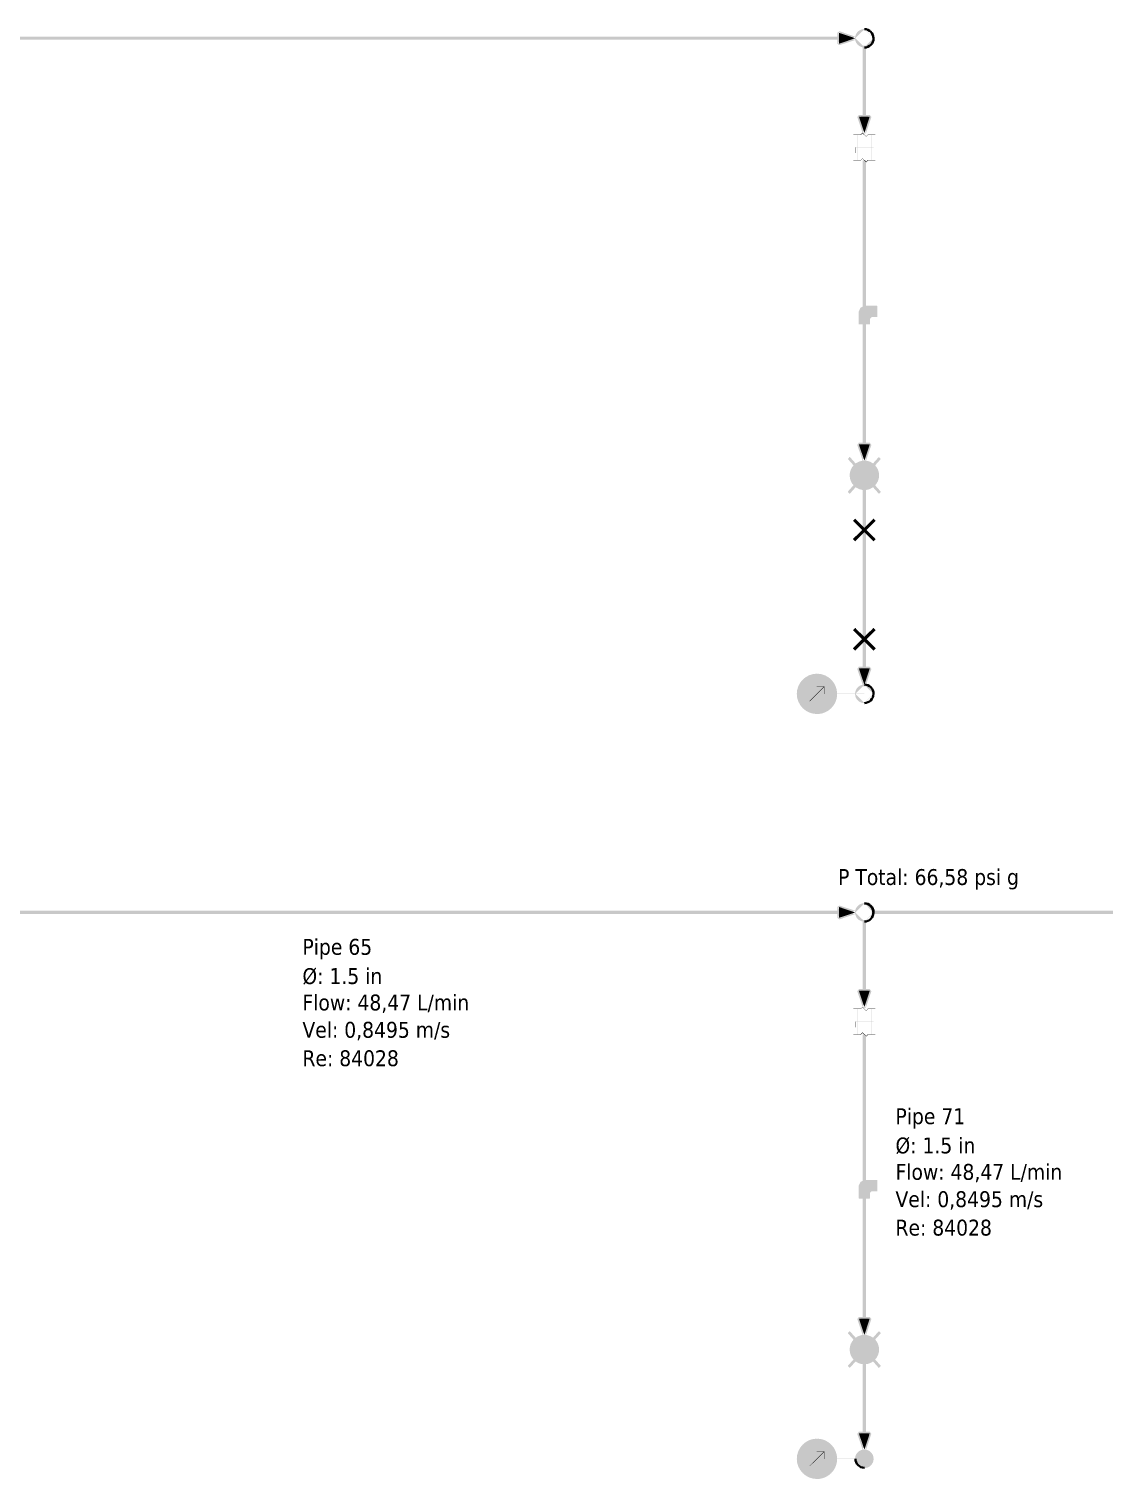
# Model space of a CAD drawing. Header units: inches. Extents: x 0.44 to 8.19, y 2.8 to 6.21.
# Drawn here: x 4.323 to 4.874, y 3.217 to 3.959 of the extents above; entities that cross this region are included whole.
import ezdxf

# ---------------------------------------------------------------- set-up
doc = ezdxf.new("R2010")
doc.units = ezdxf.units.IN
doc.header["$MEASUREMENT"] = 0
for name, color, linetype in [('PDF2_Geometry', 7, 'Continuous'), ('PDF2_Solid Fills', 7, 'Continuous'), ('PDF2_Text', 7, 'Continuous')]:
    doc.layers.add(name, color=color, linetype=linetype)
doc.styles.add('PDF Tahoma', font='tahoma.ttf')

msp = doc.modelspace()

# ---------------------------------------------------------------- hatches: boundary and pattern name
at = {"layer": 'PDF2_Solid Fills', "transparency": 33554687}
h = msp.add_hatch(color=256, dxfattribs=at)
h.paths.add_polyline_path([(4.73822, 3.95763), (4.74658, 3.95481), (4.74658, 3.95324), (4.73822, 3.95047), (4.73714, 3.95122), (4.73714, 3.95682)], flags=0)
h.paths.add_polyline_path([(4.73876, 3.95682), (4.73876, 3.95122), (4.73796, 3.95122), (4.73768, 3.95204), (4.7461, 3.95481), (4.74636, 3.95404), (4.7461, 3.95324), (4.73768, 3.95606), (4.73796, 3.95682)], flags=0)
h = msp.add_hatch(color=256, dxfattribs=at)
h.paths.add_polyline_path([(4.75558, 3.95404, 0.415519), (4.75103, 3.95861)], flags=0)
h.paths.add_polyline_path([(4.75103, 3.95861, 0.416428), (4.74642, 3.95404)], flags=0)
h.paths.add_polyline_path([(4.74642, 3.95404, 0.415925), (4.75103, 3.94949)], flags=0)
h.paths.add_polyline_path([(4.75103, 3.94949, 0.415024), (4.75558, 3.95404)], flags=0)
h.paths.add_polyline_path([(4.74625, 3.95404, 0.412681), (4.75103, 3.94928)], flags=0)
h.paths.add_polyline_path([(4.75103, 3.95876, 0.415551), (4.74625, 3.95404)], flags=0)
h.paths.add_polyline_path([(4.75575, 3.95404, 0.414684), (4.75103, 3.95876)], flags=0)
h = msp.add_hatch(color=256, dxfattribs=at)
h.paths.add_polyline_path([(4.75103, 3.95871, 0.414071), (4.74636, 3.95404)], flags=0)
h.paths.add_polyline_path([(4.74636, 3.95404, 0.417439), (4.75103, 3.94938)], flags=0)
h.paths.add_polyline_path([(4.75103, 3.94938, 0.416522), (4.75564, 3.95404)], flags=0)
for color, points in [(3, [(4.30821, 3.95486), (4.73876, 3.95486), (4.73876, 3.95324), (4.30735, 3.95324), (4.30735, 3.95486)]), (3, [(4.75185, 3.94938), (4.75185, 3.91314), (4.75017, 3.91314), (4.75017, 3.95019), (4.75185, 3.95019)]), (256, [(4.74729, 3.90457), (4.74533, 3.90457), (4.74533, 3.90474), (4.74735, 3.90474), (4.74735, 3.90457)]), (256, [(4.74914, 3.90457), (4.74718, 3.90457), (4.74718, 3.90474), (4.74924, 3.90474), (4.74924, 3.90457)]), (256, [(4.74735, 3.90462), (4.74735, 3.8915), (4.74718, 3.8915), (4.74718, 3.90474), (4.74735, 3.90474)]), (256, [(4.75011, 3.90549), (4.74914, 3.90451), (4.74903, 3.90462), (4.74908, 3.90468), (4.75, 3.90565), (4.75006, 3.90571), (4.75022, 3.90554)]), (256, [(4.7519, 3.90364), (4.75, 3.90549), (4.74994, 3.90554), (4.75006, 3.90571), (4.75206, 3.90369), (4.75196, 3.9036)]), (256, [(4.75293, 3.90457), (4.75196, 3.9036), (4.75185, 3.90369), (4.75288, 3.90474), (4.75299, 3.90462)]), (256, [(4.75472, 3.90457), (4.75276, 3.90457), (4.75276, 3.90474), (4.75483, 3.90474), (4.75483, 3.90457)]), (256, [(4.75467, 3.8916), (4.75467, 3.90474), (4.75483, 3.90474), (4.75483, 3.8915), (4.75467, 3.8915)]), (256, [(4.75662, 3.90457), (4.75467, 3.90457), (4.75467, 3.90474), (4.75667, 3.90474), (4.75667, 3.90457)]), (256, [(4.74636, 3.89817), (4.75575, 3.89817), (4.75575, 3.898), (4.74625, 3.898), (4.74625, 3.89817)]), (256, [(4.74642, 3.89811), (4.74642, 3.89524), (4.74625, 3.89524), (4.74625, 3.89817), (4.74642, 3.89817)]), (256, [(4.74729, 3.8915), (4.74533, 3.8915), (4.74533, 3.89165), (4.74735, 3.89165), (4.74735, 3.8915)]), (256, [(4.74729, 3.89165), (4.74924, 3.89165), (4.74924, 3.8915), (4.74718, 3.8915), (4.74718, 3.89165)]), (256, [(4.74908, 3.89165), (4.75006, 3.89264), (4.75022, 3.89253), (4.75011, 3.89247), (4.74918, 3.89154), (4.74914, 3.89144), (4.74903, 3.8916)]), (256, [(4.75011, 3.89258), (4.75201, 3.89074), (4.75206, 3.89062), (4.75196, 3.89051), (4.74994, 3.89253), (4.75006, 3.89264)]), (3, [(4.75185, 3.89062), (4.75185, 3.74533), (4.75017, 3.74533), (4.75017, 3.8915), (4.75185, 3.8915)]), (256, [(4.7519, 3.89074), (4.75288, 3.89171), (4.75299, 3.8916), (4.75293, 3.89154), (4.75201, 3.89057), (4.75196, 3.89051), (4.75185, 3.89062)]), (256, [(4.75288, 3.89165), (4.75483, 3.89165), (4.75483, 3.8915), (4.75276, 3.8915), (4.75276, 3.89165)]), (256, [(4.75662, 3.8915), (4.75467, 3.8915), (4.75467, 3.89165), (4.75667, 3.89165), (4.75667, 3.8915)]), (1, [(4.7469, 3.70757), (4.75157, 3.7029), (4.75217, 3.70236), (4.75103, 3.70117), (4.74517, 3.70703), (4.74636, 3.70817)]), (1, [(4.74576, 3.69829), (4.75043, 3.7029), (4.75103, 3.7035), (4.75217, 3.70236), (4.7469, 3.6971), (4.74636, 3.6965), (4.74517, 3.69769)]), (1, [(4.75624, 3.70643), (4.75157, 3.70176), (4.75103, 3.70117), (4.74983, 3.70236), (4.75043, 3.7029), (4.7551, 3.70757), (4.75564, 3.70817), (4.75683, 3.70703)]), (1, [(4.7551, 3.6971), (4.74983, 3.70236), (4.75103, 3.7035), (4.75157, 3.7029), (4.75624, 3.69829), (4.75683, 3.69769), (4.75564, 3.6965)]), (1, [(4.7469, 3.65164), (4.75157, 3.64703), (4.75217, 3.64643), (4.75103, 3.64524), (4.74517, 3.6511), (4.74636, 3.65224)]), (1, [(4.75624, 3.6505), (4.75157, 3.64583), (4.75103, 3.64524), (4.74983, 3.64643), (4.75043, 3.64703), (4.7551, 3.65164), (4.75564, 3.65224), (4.75683, 3.6511)]), (1, [(4.74576, 3.64236), (4.75043, 3.64703), (4.75103, 3.64757), (4.75217, 3.64643), (4.7469, 3.64117), (4.74636, 3.64057), (4.74517, 3.64176)]), (1, [(4.7551, 3.64117), (4.74983, 3.64643), (4.75103, 3.64757), (4.75683, 3.64176), (4.75564, 3.64057)]), (3, [(4.75564, 3.50743), (5.02311, 3.50743), (5.02311, 3.50575), (4.75483, 3.50575), (4.75483, 3.50743)]), (256, [(4.74729, 3.45708), (4.74533, 3.45708), (4.74533, 3.45725), (4.74735, 3.45725), (4.74735, 3.45708)]), (256, [(4.74914, 3.45708), (4.74718, 3.45708), (4.74718, 3.45725), (4.74924, 3.45725), (4.74924, 3.45708)]), (256, [(4.74735, 3.45719), (4.74735, 3.44401), (4.74718, 3.44401), (4.74718, 3.45725), (4.74735, 3.45725)]), (256, [(4.75011, 3.45806), (4.74918, 3.45708), (4.74914, 3.45703), (4.74903, 3.45719), (4.75006, 3.45822), (4.75022, 3.45811)]), (256, [(4.7519, 3.45617), (4.74994, 3.45811), (4.75006, 3.45822), (4.75206, 3.45622), (4.75196, 3.45611)]), (256, [(4.75293, 3.45708), (4.75196, 3.45611), (4.75185, 3.45622), (4.7519, 3.45628), (4.75282, 3.45725), (4.75288, 3.45731), (4.75299, 3.45719)]), (256, [(4.75472, 3.45708), (4.75276, 3.45708), (4.75276, 3.45725), (4.75483, 3.45725), (4.75483, 3.45708)]), (256, [(4.75467, 3.44412), (4.75467, 3.45725), (4.75483, 3.45725), (4.75483, 3.44401), (4.75467, 3.44401)]), (256, [(4.75662, 3.45708), (4.75467, 3.45708), (4.75467, 3.45725), (4.75667, 3.45725), (4.75667, 3.45708)]), (256, [(4.74729, 3.44401), (4.74533, 3.44401), (4.74533, 3.44422), (4.74735, 3.44422), (4.74735, 3.44401)]), (256, [(4.74636, 3.45074), (4.75575, 3.45074), (4.75575, 3.45057), (4.74625, 3.45057), (4.74625, 3.45074)]), (256, [(4.74642, 3.45063), (4.74642, 3.44775), (4.74625, 3.44775), (4.74625, 3.45074), (4.74642, 3.45074)]), (256, [(4.74729, 3.44422), (4.74924, 3.44422), (4.74924, 3.44401), (4.74718, 3.44401), (4.74718, 3.44422)]), (256, [(4.74908, 3.44417), (4.75006, 3.44515), (4.75022, 3.44504), (4.75011, 3.44499), (4.74914, 3.44401), (4.74903, 3.44412)]), (256, [(4.75011, 3.4451), (4.75201, 3.44325), (4.75206, 3.44319), (4.75196, 3.44308), (4.7519, 3.44314), (4.75, 3.44499), (4.74994, 3.44504), (4.75006, 3.44515)]), (256, [(4.7519, 3.44325), (4.75288, 3.44422), (4.75299, 3.44412), (4.75196, 3.44308), (4.75185, 3.44319)]), (256, [(4.75288, 3.44422), (4.75483, 3.44422), (4.75483, 3.44401), (4.75276, 3.44401), (4.75276, 3.44422)]), (256, [(4.75662, 3.44401), (4.75467, 3.44401), (4.75467, 3.44422), (4.75667, 3.44422), (4.75667, 3.44401)]), (256, [(4.73058, 3.23058), (4.72308, 3.22314), (4.72304, 3.22308), (4.72293, 3.22319), (4.73042, 3.23068), (4.73053, 3.23074), (4.73063, 3.23063)]), (256, [(4.73053, 3.23058), (4.72667, 3.23058), (4.72667, 3.23074), (4.73058, 3.23074), (4.73058, 3.23058)]), (256, [(4.73042, 3.22689), (4.73042, 3.23074), (4.73058, 3.23074), (4.73058, 3.22683), (4.73042, 3.22683)]), (256, [(4.75564, 3.22689, 0.416522), (4.75103, 3.23156), (4.75103, 3.23156, 0.417439), (4.74636, 3.22689), (4.74636, 3.22689, 0.416523), (4.75103, 3.22228), (4.75103, 3.22228, 0.415641)]), (256, [(4.75103, 3.22683), (4.736, 3.22683), (4.736, 3.227), (4.75108, 3.227), (4.75108, 3.22683)])]:
    msp.add_hatch(color=color, dxfattribs=at).paths.add_polyline_path(points)
h = msp.add_hatch(color=256, dxfattribs=at)
h.paths.add_polyline_path([(4.75461, 3.91368), (4.75179, 3.90533), (4.75022, 3.90533), (4.74739, 3.91368), (4.74821, 3.91476), (4.75379, 3.91476)], flags=0)
h.paths.add_polyline_path([(4.75379, 3.91314), (4.74821, 3.91314), (4.74821, 3.91396), (4.74903, 3.91422), (4.75179, 3.90582), (4.75103, 3.90554), (4.75022, 3.90582), (4.75304, 3.91422), (4.75379, 3.91396)], flags=0)
h = msp.add_hatch(color=3, dxfattribs=at)
h.paths.add_polyline_path([(4.7481, 3.80767), (4.7481, 3.81424), (4.74815, 3.81424), (4.74908, 3.81614), (4.74914, 3.81614), (4.75097, 3.81706), (4.75103, 3.81711), (4.75754, 3.81711), (4.7576, 3.817), (4.7576, 3.81142), (4.75754, 3.81136), (4.75472, 3.81136), (4.75472, 3.81142), (4.75478, 3.81136), (4.75385, 3.81044), (4.75379, 3.81049), (4.7539, 3.81049), (4.7539, 3.80767), (4.75379, 3.80761), (4.74821, 3.80761), (4.74815, 3.80767)], flags=0)
h.paths.add_polyline_path([(4.74821, 3.80778), (4.75379, 3.80778), (4.75379, 3.80767), (4.75375, 3.80767), (4.75375, 3.81054), (4.75472, 3.81153), (4.75754, 3.81153), (4.75754, 3.81142), (4.75743, 3.81142), (4.75743, 3.817), (4.75754, 3.817), (4.75754, 3.81694), (4.75103, 3.81694), (4.75103, 3.817), (4.75103, 3.81694), (4.74918, 3.81597), (4.74914, 3.81608), (4.74924, 3.81603), (4.74826, 3.81418), (4.74821, 3.81424), (4.74832, 3.81424), (4.74832, 3.80767), (4.74821, 3.80767)], flags=0)
at = {"layer": 'PDF2_Solid Fills', "true_color": 0xc0c0c0, "transparency": 33554687}
for points in [[(4.74821, 3.80767), (4.74821, 3.81424), (4.74914, 3.81608), (4.75103, 3.817), (4.75754, 3.817), (4.75754, 3.81142), (4.75472, 3.81142), (4.75379, 3.81049), (4.75379, 3.80767)], [(4.74821, 3.36025), (4.74821, 3.36675), (4.74914, 3.3686), (4.75103, 3.36951), (4.75754, 3.36951), (4.75754, 3.36393), (4.75472, 3.36393), (4.75379, 3.36301), (4.75379, 3.36025)]]:
    msp.add_hatch(color=9, dxfattribs=at).paths.add_polyline_path(points)
at = {"layer": 'PDF2_Solid Fills', "transparency": 33554687}
h = msp.add_hatch(color=256, dxfattribs=at)
h.paths.add_polyline_path([(4.75461, 3.74588), (4.75179, 3.73753), (4.75022, 3.73753), (4.74739, 3.74588), (4.74821, 3.74701), (4.75379, 3.74701)], flags=0)
h.paths.add_polyline_path([(4.75379, 3.74533), (4.74821, 3.74533), (4.74821, 3.74615), (4.74903, 3.74642), (4.75179, 3.73801), (4.75103, 3.73779), (4.75022, 3.73801), (4.75304, 3.74642), (4.75379, 3.74615)], flags=0)
h = msp.add_hatch(color=256, dxfattribs=at)
h.paths.add_polyline_path([(4.75851, 3.73969), (4.75944, 3.73876), (4.75944, 3.73867), (4.7436, 3.72092), (4.74349, 3.72092), (4.74257, 3.72185), (4.74257, 3.722), (4.7584, 3.73969)], flags=0)
h.paths.add_polyline_path([(4.75851, 3.73958), (4.74268, 3.72185), (4.74262, 3.7219), (4.74268, 3.72194), (4.7436, 3.72103), (4.74354, 3.72097), (4.74349, 3.72103), (4.75933, 3.73876), (4.75939, 3.73872), (4.75933, 3.73867), (4.7584, 3.73958), (4.75846, 3.73964)], flags=0)
h = msp.add_hatch(color=256, dxfattribs=at)
h.paths.add_polyline_path([(4.74268, 3.73876), (4.75851, 3.72103), (4.75846, 3.72097), (4.7584, 3.72103), (4.75933, 3.722), (4.75939, 3.7219), (4.75933, 3.72185), (4.74349, 3.73958), (4.74354, 3.73964), (4.7436, 3.73958), (4.74268, 3.73867), (4.74262, 3.73872)], flags=0)
h.paths.add_polyline_path([(4.74257, 3.73876), (4.74349, 3.73969), (4.7436, 3.73969), (4.75944, 3.72194), (4.75944, 3.72185), (4.75851, 3.72092), (4.7584, 3.72092), (4.74257, 3.73867)], flags=0)
at = {"layer": 'PDF2_Solid Fills', "true_color": 0x404040, "transparency": 33554687}
for points in [[(4.75846, 3.73964), (4.75939, 3.73872), (4.74354, 3.72097), (4.74262, 3.7219)], [(4.74262, 3.73872), (4.75846, 3.72097), (4.75939, 3.7219), (4.74354, 3.73964)], [(4.75846, 3.29215), (4.75939, 3.29124), (4.74354, 3.27354), (4.74262, 3.27447)], [(4.74262, 3.29124), (4.75846, 3.27354), (4.75939, 3.27447), (4.74354, 3.29215)]]:
    msp.add_hatch(color=250, dxfattribs=at).paths.add_polyline_path(points)
at = {"layer": 'PDF2_Solid Fills', "transparency": 33554687}
h = msp.add_hatch(color=256, dxfattribs=at)
h.paths.add_polyline_path([(4.75836, 3.73031, 0.415013), (4.75103, 3.73768)], flags=0)
h.paths.add_polyline_path([(4.75103, 3.73768, 0.416662), (4.74365, 3.73031)], flags=0)
h.paths.add_polyline_path([(4.74365, 3.73031, 0.416663), (4.75103, 3.72293)], flags=0)
h.paths.add_polyline_path([(4.75103, 3.72293, 0.415014), (4.75836, 3.73031)], flags=0)
h.paths.add_polyline_path([(4.75103, 3.72276, 0.410217), (4.75857, 3.73031)], flags=0)
h.paths.add_polyline_path([(4.74349, 3.73031, 0.412981), (4.75103, 3.72276)], flags=0)
h.paths.add_polyline_path([(4.75103, 3.73785, 0.41574), (4.74349, 3.73031)], flags=0)
h.paths.add_polyline_path([(4.75857, 3.73031, 0.412981), (4.75103, 3.73785)], flags=0)
at = {"layer": 'PDF2_Solid Fills', "true_color": 0xe6e6e6, "transparency": 33554687}
for points in [[(4.75846, 3.73031, 0.411997), (4.75103, 3.73779), (4.75103, 3.73779, 0.41326), (4.74354, 3.73031), (4.74354, 3.73031, 0.414793), (4.75103, 3.72287), (4.75103, 3.72287, 0.413548)], [(4.75846, 3.28282, 0.411997), (4.75103, 3.29031), (4.75103, 3.29031, 0.41326), (4.74354, 3.28282), (4.74354, 3.28282, 0.411998), (4.75103, 3.27539), (4.75103, 3.27539, 0.410744)]]:
    msp.add_hatch(color=254, dxfattribs=at).paths.add_polyline_path(points)
at = {"layer": 'PDF2_Solid Fills', "true_color": 0x808080, "transparency": 33554687}
for points in [[(4.75185, 3.72287), (4.75185, 3.62229), (4.75017, 3.62229), (4.75017, 3.72368), (4.75185, 3.72368)], [(4.73058, 3.62212), (4.72304, 3.61458), (4.72293, 3.61469), (4.72299, 3.61481), (4.73042, 3.62224), (4.73053, 3.62229), (4.73063, 3.62218)], [(4.73053, 3.62207), (4.72667, 3.62207), (4.72667, 3.62224), (4.73058, 3.62224), (4.73058, 3.62207)], [(4.73042, 3.61843), (4.73042, 3.62224), (4.73058, 3.62224), (4.73058, 3.61838), (4.73042, 3.61838)], [(4.75103, 3.61838), (4.736, 3.61838), (4.736, 3.61854), (4.75108, 3.61854), (4.75108, 3.61838)]]:
    msp.add_hatch(color=8, dxfattribs=at).paths.add_polyline_path(points)
h = msp.add_hatch(color=8, dxfattribs=at)
h.paths.add_polyline_path([(4.75461, 3.63124), (4.75179, 3.62283), (4.75022, 3.62283), (4.74739, 3.63124), (4.74821, 3.63232), (4.75379, 3.63232)], flags=0)
h.paths.add_polyline_path([(4.75379, 3.63064), (4.74821, 3.63064), (4.74821, 3.63151), (4.74903, 3.63178), (4.75179, 3.62337), (4.75103, 3.6231), (4.75022, 3.62337), (4.75304, 3.63178), (4.75379, 3.63151)], flags=0)
h = msp.add_hatch(color=8, dxfattribs=at)
h.paths.add_polyline_path([(4.73693, 3.61843, 0.415926), (4.72678, 3.62864)], flags=0)
h.paths.add_polyline_path([(4.72678, 3.62864, 0.415074), (4.71658, 3.61843)], flags=0)
h.paths.add_polyline_path([(4.71658, 3.61843, 0.415981), (4.72678, 3.60829)], flags=0)
h.paths.add_polyline_path([(4.72678, 3.60829, 0.416844), (4.73693, 3.61843)], flags=0)
h.paths.add_polyline_path([(4.72678, 3.60813, 0.414422), (4.73708, 3.61843)], flags=0)
h.paths.add_polyline_path([(4.71642, 3.61843, 0.413306), (4.72678, 3.60813)], flags=0)
h.paths.add_polyline_path([(4.72678, 3.62879, 0.412692), (4.71642, 3.61843)], flags=0)
h.paths.add_polyline_path([(4.73708, 3.61843, 0.413797), (4.72678, 3.62879)], flags=0)
at = {"layer": 'PDF2_Solid Fills', "true_color": 0xffffff, "transparency": 33554687}
for points in [[(4.73703, 3.61843, 0.414858), (4.72678, 3.62869), (4.72678, 3.62869, 0.416887), (4.71653, 3.61843), (4.71653, 3.61843, 0.414637), (4.72678, 3.60818), (4.72678, 3.60818, 0.412604)], [(4.73703, 3.22689, 0.414637), (4.72678, 3.23714), (4.72678, 3.23714, 0.416667), (4.71653, 3.22689), (4.71653, 3.22689, 0.414637), (4.72678, 3.21664), (4.72678, 3.21664, 0.412604)]]:
    msp.add_hatch(color=7, dxfattribs=at).paths.add_polyline_path(points)
at = {"layer": 'PDF2_Solid Fills', "true_color": 0x808080, "transparency": 33554687}
h = msp.add_hatch(color=8, dxfattribs=at)
h.paths.add_polyline_path([(4.75558, 3.61843, 0.413591), (4.75103, 3.62304)], flags=0)
h.paths.add_polyline_path([(4.75103, 3.62304, 0.414538), (4.74642, 3.61843)], flags=0)
h.paths.add_polyline_path([(4.74642, 3.61843, 0.415925), (4.75103, 3.61388)], flags=0)
h.paths.add_polyline_path([(4.75103, 3.61388, 0.415024), (4.75558, 3.61843)], flags=0)
h.paths.add_polyline_path([(4.75103, 3.61372, 0.414201), (4.75575, 3.61843)], flags=0)
h.paths.add_polyline_path([(4.74625, 3.61843, 0.415061), (4.75103, 3.61372)], flags=0)
h.paths.add_polyline_path([(4.75103, 3.62321, 0.413162), (4.74625, 3.61843)], flags=0)
at = {"layer": 'PDF2_Solid Fills', "true_color": 0xc0c0c0, "transparency": 33554687}
h = msp.add_hatch(color=9, dxfattribs=at)
h.paths.add_polyline_path([(4.75564, 3.61843, 0.417617), (4.75103, 3.6231)], flags=0)
h.paths.add_polyline_path([(4.75103, 3.6231, 0.418529), (4.74636, 3.61843)], flags=0)
h.paths.add_polyline_path([(4.74636, 3.61843, 0.412985), (4.75103, 3.61376)], flags=0)
at = {"layer": 'PDF2_Solid Fills', "transparency": 33554687}
h = msp.add_hatch(color=256, dxfattribs=at)
h.paths.add_polyline_path([(4.75103, 3.51118, 0.413434), (4.74642, 3.50657)], flags=0)
h.paths.add_polyline_path([(4.74642, 3.50657, 0.417041), (4.75103, 3.50201)], flags=0)
h.paths.add_polyline_path([(4.75103, 3.50201, 0.416144), (4.75558, 3.50657)], flags=0)
h.paths.add_polyline_path([(4.75103, 3.50185, 0.414684), (4.75575, 3.50657)], flags=0)
h.paths.add_polyline_path([(4.74625, 3.50657, 0.415551), (4.75103, 3.50185)], flags=0)
h.paths.add_polyline_path([(4.75103, 3.51133, 0.412681), (4.74625, 3.50657)], flags=0)
h = msp.add_hatch(color=256, dxfattribs=at)
h.paths.add_polyline_path([(4.75564, 3.50657, 0.416523), (4.75103, 3.51124)], flags=0)
h.paths.add_polyline_path([(4.75103, 3.51124, 0.41744), (4.74636, 3.50657)], flags=0)
h.paths.add_polyline_path([(4.74636, 3.50657, 0.414072), (4.75103, 3.5019)], flags=0)
at = {"layer": 'PDF2_Solid Fills', "true_color": 0x00ff50, "transparency": 33554687}
for points in [[(4.30821, 3.50743), (4.73876, 3.50743), (4.73876, 3.50575), (4.30735, 3.50575), (4.30735, 3.50743)], [(4.75185, 3.5019), (4.75185, 3.46565), (4.75017, 3.46565), (4.75017, 3.50276), (4.75185, 3.50276)], [(4.75185, 3.44319), (4.75185, 3.29785), (4.75017, 3.29785), (4.75017, 3.44401), (4.75185, 3.44401)]]:
    msp.add_hatch(color=100, dxfattribs=at).paths.add_polyline_path(points)
at = {"layer": 'PDF2_Solid Fills', "transparency": 33554687}
h = msp.add_hatch(color=256, dxfattribs=at)
h.paths.add_polyline_path([(4.73822, 3.51014), (4.74658, 3.50738), (4.74658, 3.50581), (4.73822, 3.50299), (4.73714, 3.50379), (4.73714, 3.50939)], flags=0)
h.paths.add_polyline_path([(4.73876, 3.50939), (4.73876, 3.50379), (4.73796, 3.50379), (4.73768, 3.50456), (4.7461, 3.50738), (4.74636, 3.50657), (4.7461, 3.50581), (4.73768, 3.50857), (4.73796, 3.50939)], flags=0)
h = msp.add_hatch(color=256, dxfattribs=at)
h.paths.add_polyline_path([(4.75461, 3.46625), (4.75179, 3.45785), (4.75022, 3.45785), (4.74739, 3.46625), (4.74821, 3.46733), (4.75379, 3.46733)], flags=0)
h.paths.add_polyline_path([(4.75379, 3.46565), (4.74821, 3.46565), (4.74821, 3.46647), (4.74903, 3.46674), (4.75179, 3.45839), (4.75103, 3.45811), (4.75022, 3.45839), (4.75304, 3.46674), (4.75379, 3.46647)], flags=0)
at = {"layer": 'PDF2_Solid Fills', "true_color": 0x00ff50, "transparency": 33554687}
h = msp.add_hatch(color=100, dxfattribs=at)
h.paths.add_polyline_path([(4.7481, 3.36025), (4.7481, 3.36675), (4.74815, 3.36681), (4.74908, 3.36865), (4.74914, 3.36871), (4.75097, 3.36963), (4.75754, 3.36963), (4.7576, 3.36957), (4.7576, 3.36393), (4.75754, 3.36388), (4.75472, 3.36388), (4.75472, 3.36393), (4.75478, 3.36388), (4.75385, 3.36296), (4.75379, 3.36301), (4.7539, 3.36301), (4.7539, 3.36025), (4.75379, 3.36014), (4.74821, 3.36014), (4.74815, 3.36025)], flags=0)
h.paths.add_polyline_path([(4.74821, 3.36029), (4.75379, 3.36029), (4.75379, 3.36025), (4.75375, 3.36025), (4.75375, 3.36307), (4.75472, 3.36404), (4.75754, 3.36404), (4.75754, 3.36393), (4.75743, 3.36393), (4.75743, 3.36951), (4.75754, 3.36951), (4.75754, 3.36947), (4.75103, 3.36947), (4.75103, 3.36951), (4.75103, 3.36947), (4.74918, 3.36854), (4.74914, 3.3686), (4.74924, 3.3686), (4.74826, 3.36669), (4.74821, 3.36675), (4.74832, 3.36675), (4.74832, 3.36025), (4.74821, 3.36025)], flags=0)
at = {"layer": 'PDF2_Solid Fills', "transparency": 33554687}
h = msp.add_hatch(color=256, dxfattribs=at)
h.paths.add_polyline_path([(4.75461, 3.29844), (4.75179, 3.29004), (4.75022, 3.29004), (4.74739, 3.29844), (4.74821, 3.29953), (4.75379, 3.29953)], flags=0)
h.paths.add_polyline_path([(4.75379, 3.29785), (4.74821, 3.29785), (4.74821, 3.29872), (4.74903, 3.29893), (4.75179, 3.29058), (4.75103, 3.29031), (4.75022, 3.29058), (4.75304, 3.29893), (4.75379, 3.29872)], flags=0)
h = msp.add_hatch(color=256, dxfattribs=at)
h.paths.add_polyline_path([(4.75851, 3.29221), (4.75944, 3.29129), (4.75944, 3.29118), (4.7436, 3.27349), (4.74349, 3.27349), (4.74257, 3.27442), (4.74257, 3.27453), (4.7584, 3.29221)], flags=0)
h.paths.add_polyline_path([(4.75851, 3.2921), (4.74268, 3.27442), (4.74262, 3.27447), (4.74268, 3.27453), (4.7436, 3.2736), (4.74354, 3.27354), (4.74349, 3.2736), (4.75933, 3.29129), (4.75939, 3.29124), (4.75933, 3.29118), (4.7584, 3.2921), (4.75846, 3.29215)], flags=0)
h = msp.add_hatch(color=256, dxfattribs=at)
h.paths.add_polyline_path([(4.74268, 3.29129), (4.75851, 3.2736), (4.75846, 3.27354), (4.7584, 3.2736), (4.75933, 3.27453), (4.75939, 3.27447), (4.75933, 3.27442), (4.74349, 3.2921), (4.74354, 3.29215), (4.7436, 3.2921), (4.74268, 3.29118), (4.74262, 3.29124)], flags=0)
h.paths.add_polyline_path([(4.74257, 3.29129), (4.74349, 3.29221), (4.7436, 3.29221), (4.75944, 3.27453), (4.75944, 3.27442), (4.75851, 3.27344), (4.7584, 3.27344), (4.74257, 3.29118)], flags=0)
h = msp.add_hatch(color=256, dxfattribs=at)
h.paths.add_polyline_path([(4.75836, 3.28282, 0.417453), (4.75103, 3.29021)], flags=0)
h.paths.add_polyline_path([(4.75103, 3.29021, 0.419097), (4.74365, 3.28282)], flags=0)
h.paths.add_polyline_path([(4.74365, 3.28282, 0.416663), (4.75103, 3.27544)], flags=0)
h.paths.add_polyline_path([(4.75103, 3.27544, 0.415014), (4.75836, 3.28282)], flags=0)
h.paths.add_polyline_path([(4.75103, 3.27528, 0.410217), (4.75857, 3.28282)], flags=0)
h.paths.add_polyline_path([(4.74349, 3.28282, 0.412981), (4.75103, 3.27528)], flags=0)
h.paths.add_polyline_path([(4.75103, 3.29036, 0.415739), (4.74349, 3.28282)], flags=0)
h.paths.add_polyline_path([(4.75857, 3.28282, 0.412981), (4.75103, 3.29036)], flags=0)
at = {"layer": 'PDF2_Solid Fills', "true_color": 0x00ff0e, "transparency": 33554687}
msp.add_hatch(color=3, dxfattribs=at).paths.add_polyline_path([(4.75185, 3.27539), (4.75185, 3.23915), (4.75017, 3.23915), (4.75017, 3.27621), (4.75185, 3.27621)])
at = {"layer": 'PDF2_Solid Fills', "transparency": 33554687}
h = msp.add_hatch(color=256, dxfattribs=at)
h.paths.add_polyline_path([(4.73693, 3.22689, 0.415705), (4.72678, 3.23708)], flags=0)
h.paths.add_polyline_path([(4.72678, 3.23708, 0.414851), (4.71658, 3.22689)], flags=0)
h.paths.add_polyline_path([(4.71658, 3.22689, 0.413657), (4.72678, 3.21674)], flags=0)
h.paths.add_polyline_path([(4.72678, 3.21674, 0.414517), (4.73693, 3.22689)], flags=0)
h.paths.add_polyline_path([(4.72678, 3.21658, 0.414422), (4.73708, 3.22689)], flags=0)
h.paths.add_polyline_path([(4.71642, 3.22689, 0.413306), (4.72678, 3.21658)], flags=0)
h.paths.add_polyline_path([(4.72678, 3.23725, 0.412201), (4.71642, 3.22689)], flags=0)
h.paths.add_polyline_path([(4.73708, 3.22689, 0.413306), (4.72678, 3.23725)], flags=0)
h = msp.add_hatch(color=256, dxfattribs=at)
h.paths.add_polyline_path([(4.75461, 3.23969), (4.75179, 3.23133), (4.75022, 3.23133), (4.74739, 3.23969), (4.74821, 3.24078), (4.75379, 3.24078)], flags=0)
h.paths.add_polyline_path([(4.75379, 3.23915), (4.74821, 3.23915), (4.74821, 3.23996), (4.74903, 3.24024), (4.75179, 3.23182), (4.75103, 3.23156), (4.75022, 3.23182), (4.75304, 3.24024), (4.75379, 3.23996)], flags=0)
h = msp.add_hatch(color=256, dxfattribs=at)
h.paths.add_polyline_path([(4.75558, 3.22689, 0.41359), (4.75103, 3.2315)], flags=0)
h.paths.add_polyline_path([(4.75103, 3.2315, 0.414537), (4.74642, 3.22689)], flags=0)
h.paths.add_polyline_path([(4.75103, 3.22233, 0.411566), (4.75558, 3.22689)], flags=0)
h.paths.add_polyline_path([(4.75103, 3.22217, 0.414685), (4.75575, 3.22689)], flags=0)
h.paths.add_polyline_path([(4.74625, 3.22689, 0.415552), (4.75103, 3.22217)], flags=0)
h.paths.add_polyline_path([(4.75103, 3.23167, 0.416451), (4.74625, 3.22689)], flags=0)
h.paths.add_polyline_path([(4.75575, 3.22689, 0.415551), (4.75103, 3.23167)], flags=0)

# ---------------------------------------------------------------- linework, layer by layer
at = {"layer": 'PDF2_Geometry', "lineweight": 35, "transparency": 33554687}
for points in [[(4.75564, 3.95404), (4.75564, 3.9566), (4.75358, 3.95871), (4.75103, 3.95871)], [(4.75575, 3.95404), (4.75575, 3.95144), (4.75364, 3.94928), (4.75103, 3.94928)], [(4.75103, 3.62321), (4.75364, 3.62321), (4.75575, 3.62104), (4.75575, 3.61843)], [(4.75103, 3.61376), (4.75358, 3.61376), (4.75564, 3.61589), (4.75564, 3.61843)], [(4.75103, 3.51133), (4.75364, 3.51133), (4.75575, 3.50917), (4.75575, 3.50657)], [(4.75558, 3.50657), (4.75558, 3.50911), (4.75353, 3.51118), (4.75103, 3.51118)], [(4.75103, 3.5019), (4.75358, 3.5019), (4.75564, 3.50401), (4.75564, 3.50657)], [(4.74642, 3.22689), (4.74642, 3.22439), (4.74849, 3.22233), (4.75103, 3.22233)]]:
    msp.add_open_spline(points, degree=3, dxfattribs=at)
at = {"layer": 'PDF2_Solid Fills', "transparency": 33554687}
for points in [[(4.73796, 3.95682), (4.74636, 3.95404), (4.73796, 3.95122)], [(4.75379, 3.91396), (4.75103, 3.90554), (4.74821, 3.91396)], [(4.75379, 3.74615), (4.75103, 3.73779), (4.74821, 3.74615)], [(4.73796, 3.50939), (4.74636, 3.50657), (4.73796, 3.50379)], [(4.75379, 3.46647), (4.75103, 3.45811), (4.74821, 3.46647)], [(4.75379, 3.29872), (4.75103, 3.29031), (4.74821, 3.29872)], [(4.75379, 3.23996), (4.75103, 3.23156), (4.74821, 3.23996)]]:
    msp.add_solid(points, dxfattribs=at)
at = {"layer": 'PDF2_Solid Fills', "color": 9, "true_color": 0xc0c0c0, "transparency": 33554687}
msp.add_solid([(4.75379, 3.63151), (4.75103, 3.6231), (4.74821, 3.63151)], dxfattribs=at)

# ---------------------------------------------------------------- texts
at = {"layer": 'PDF2_Text', "transparency": 33554687, "attachment_point": 4, "style": 'PDF Tahoma'}
for s, insert, char_height in [('P Total: 66,58 psi g', (4.73757, 3.52354), 0.0081332), ('Pipe 65', (4.46333, 3.48781), 0.008133), ('Ø: 1.5 in', (4.46333, 3.47382), 0.008133), ('Flow: 48,47 L/min', (4.46333, 3.45984), 0.0081332), ('Vel: 0,8495 m/s', (4.46333, 3.44586), 0.0081332), ('Re: 84028', (4.46333, 3.43187), 0.008133), ('Pipe 71', (4.76695, 3.4011), 0.008133), ('Ø: 1.5 in', (4.76695, 3.38712), 0.008133), ('Flow: 48,47 L/min', (4.76695, 3.37313), 0.0081332), ('Vel: 0,8495 m/s', (4.76695, 3.35915), 0.0081332), ('Re: 84028', (4.76695, 3.34517), 0.008133)]:
    msp.add_mtext(s, dxfattribs=dict(at, insert=insert, char_height=char_height))

doc.saveas('drawing.dxf')
